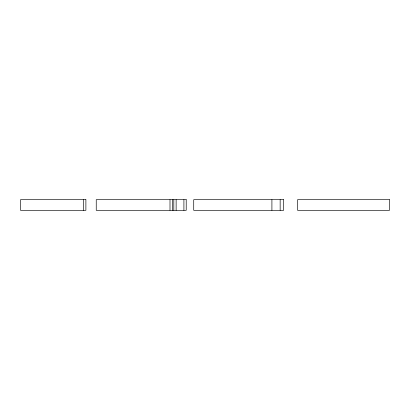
<?xml version="1.0" encoding="UTF-8"?>
<svg xmlns="http://www.w3.org/2000/svg" width="410" height="410" viewBox="0 0 410 410"><rect width="100%" height="100%" fill="white"/><g stroke="black" fill="none" stroke-linecap="round" stroke-linejoin="round"><path stroke-width="0.61" d="M280.153 199.685L280.153 210.315M271.912 199.685L271.912 210.315M183.911 199.685L183.911 210.315M176.131 199.685L176.131 210.315M173.825 199.685L173.825 210.315M172.308 199.685L172.308 210.315M170.001 199.685L170.001 210.315M83.584 199.685L83.584 210.315M85.89 199.685L20.5 199.685L20.5 210.315L85.89 210.315L85.89 199.685M186.217 199.685L96.242 199.685L96.242 210.315L186.217 210.315L186.217 199.685M283.643 199.685L193.72 199.685L193.72 210.315L283.643 210.315L283.643 199.685M389.5 199.685L297.588 199.685L297.588 210.315L389.5 210.315L389.5 199.685"/></g></svg>
